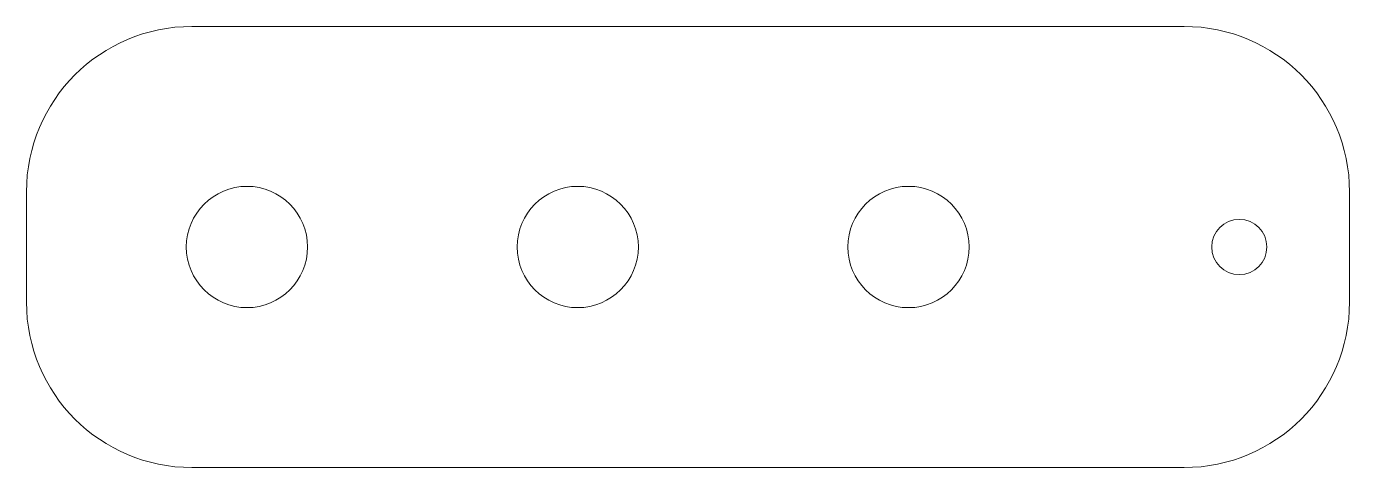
# Model space of a CAD drawing. Header units: millimetres. Extents: x 0 to 60, y 0 to 20.
import ezdxf

# ---------------------------------------------------------------- set-up
doc = ezdxf.new("R2010")
doc.units = ezdxf.units.MM

msp = doc.modelspace()

# ---------------------------------------------------------------- linework, layer by layer
at = {"color": 7, "linetype": 'Continuous', "lineweight": 15}
for p, q in [((52.5, 20), (7.5, 20)), ((0, 12.5), (0, 7.5)), ((60, 7.5), (60, 12.5)), ((7.5, 0), (52.5, 0))]:
    msp.add_line(p, q, dxfattribs=at)
for centre, radius in [((10, 10), 2.75), ((25, 10), 2.75), ((40, 10), 2.75), ((55, 10), 1.25)]:
    msp.add_circle(centre, radius, dxfattribs=at)
for centre, start, end in [((7.5, 12.5), 90, 180), ((52.5, 12.5), 0, 90), ((7.5, 7.5), 180, 270), ((52.5, 7.5), 270, 0)]:
    msp.add_arc(centre, 7.5, start, end, dxfattribs=at)

doc.saveas('drawing.dxf')
